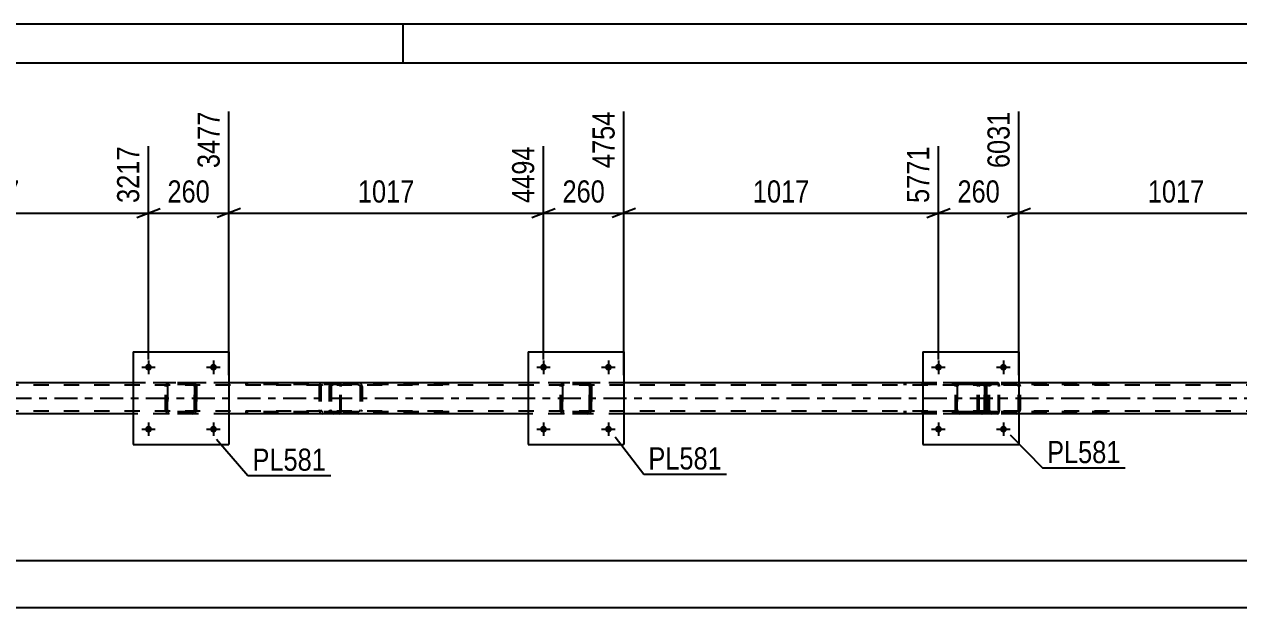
# Model space of a CAD drawing. Header units: millimetres. Extents: x 0 to 841, y 0 to 594.
# Drawn here: x 162 to 319.1, y 518.6 to 594 of the extents above; entities that cross this region are included whole.
import ezdxf

# ---------------------------------------------------------------- set-up
doc = ezdxf.new("R2010")
doc.units = ezdxf.units.MM
doc.linetypes.add('DXK_LINE_DOT2', pattern=[3.9198, 1.9599, -1.9599])
doc.linetypes.add('DXK_LINE_DOT3', pattern=[5.9187, 2.979, -0.9799, 0.9799, -0.9799])
doc.styles.add('Arial Narrow', font='ARIALN.TTF', dxfattribs={"height": 0.2})

# ---------------------------------------------------------------- blocks, each defined once
blk = doc.blocks.new('Unknown-103609051-1133')
at = {"color": 5, "linetype": 'Continuous'}
for p, q in [((841, 594), (0, 594)), ((211, 589), (211, 594)), ((836, 589), (5, 589))]:
    blk.add_line(p, q, dxfattribs=at)
blk = doc.blocks.new('Part-103609051-5555 - 5463')
at = {"color": 7, "linetype": 'DXK_LINE_DOT2'}
for p, q in [((231.34, 547.21), (231.37, 547.4)), ((231.37, 547.4), (231.34, 547.21)), ((231.34, 544.17), (231.34, 547.21)), ((231.34, 547.21), (231.34, 547.21)), ((231.34, 544.17), (231.34, 547.21)), ((231.58, 547.21), (231.6, 547.3)), ((231.6, 547.3), (231.58, 547.21)), ((231.58, 544.17), (231.58, 547.21)), ((231.58, 547.21), (231.58, 547.21)), ((231.58, 547.21), (231.58, 544.17)), ((231.6, 547.3), (231.65, 547.38)), ((231.65, 547.38), (231.6, 547.3)), ((231.63, 547.66), (231.82, 547.69)), ((231.82, 547.69), (231.63, 547.66)), ((231.65, 547.38), (231.73, 547.43)), ((231.73, 547.43), (231.65, 547.38)), ((231.82, 547.45), (231.73, 547.43)), ((234.86, 547.69), (231.82, 547.69)), ((234.86, 547.45), (231.82, 547.45)), ((234.86, 547.69), (235.04, 547.66)), ((235.04, 547.66), (234.86, 547.69)), ((234.86, 547.45), (234.95, 547.43)), ((234.95, 547.43), (235.03, 547.38)), ((235.03, 547.38), (234.95, 547.43)), ((235.03, 547.38), (235.08, 547.3)), ((235.08, 547.3), (235.03, 547.38)), ((235.08, 547.3), (235.1, 547.21)), ((235.1, 547.21), (235.08, 547.3)), ((235.1, 544.17), (235.1, 547.21)), ((235.1, 547.21), (235.1, 547.21)), ((235.1, 547.21), (235.1, 544.17)), ((235.3, 547.4), (235.34, 547.21)), ((235.34, 547.21), (235.3, 547.4)), ((235.34, 544.17), (235.34, 547.21)), ((235.34, 547.21), (235.34, 547.21)), ((235.34, 547.21), (235.34, 544.17)), ((231.34, 544.17), (231.34, 544.17)), ((231.37, 543.99), (231.34, 544.17)), ((231.34, 544.17), (231.37, 543.99)), ((231.58, 544.17), (231.58, 544.17)), ((231.6, 544.08), (231.58, 544.17)), ((231.58, 544.17), (231.6, 544.08)), ((231.65, 544), (231.6, 544.08)), ((231.6, 544.08), (231.65, 544)), ((231.82, 543.69), (231.63, 543.73)), ((231.63, 543.73), (231.82, 543.69)), ((231.73, 543.95), (231.65, 544)), ((231.65, 544), (231.73, 543.95)), ((231.82, 543.93), (231.73, 543.95)), ((234.86, 543.93), (231.82, 543.93)), ((234.86, 543.69), (231.82, 543.69)), ((234.95, 543.95), (234.86, 543.93)), ((235.04, 543.73), (234.86, 543.69)), ((234.86, 543.69), (235.04, 543.73)), ((235.03, 544), (234.95, 543.95)), ((234.95, 543.95), (235.03, 544)), ((235.08, 544.08), (235.03, 544)), ((235.03, 544), (235.08, 544.08)), ((235.1, 544.17), (235.08, 544.08)), ((235.08, 544.08), (235.1, 544.17)), ((235.1, 544.17), (235.1, 544.17)), ((235.34, 544.17), (235.3, 543.99)), ((235.3, 543.99), (235.34, 544.17)), ((235.34, 544.17), (235.34, 544.17))]:
    blk.add_line(p, q, dxfattribs=at)
at = {"color": 7, "linetype": 'DXK_LINE_DOT3'}
blk.add_line((233.34, 545.69), (233.34, 545.69), dxfattribs=at)
at = {"color": 7, "linetype": 'DXK_LINE_DOT2'}
for centre, start, end in [((231.82, 547.21), 112.5, 157.5), ((231.82, 547.21), 112.5, 157.5), ((234.86, 547.21), 22.5, 67.5), ((234.86, 547.21), 22.5, 67.5), ((231.82, 544.17), 202.5, 247.5), ((231.82, 544.17), 202.5, 247.5), ((234.86, 544.17), 292.5, 337.5), ((234.86, 544.17), 292.5, 337.5)]:
    blk.add_arc(centre, 0.48, start, end, dxfattribs=at)
blk = doc.blocks.new('Part-103609051-5639 - 5463')
at = {"color": 7, "linetype": 'DXK_LINE_DOT2'}
for p, q in [((286.6, 547.4), (286.57, 547.21)), ((286.57, 544.17), (286.57, 547.21)), ((286.82, 547.21), (286.84, 547.3)), ((286.82, 544.17), (286.82, 547.21)), ((286.84, 547.3), (286.9, 547.38)), ((287.08, 547.69), (286.88, 547.66)), ((286.9, 547.38), (286.98, 547.43)), ((286.98, 547.43), (287.08, 547.45)), ((302.06, 547.69), (287.08, 547.69)), ((302.06, 547.45), (287.08, 547.45)), ((290.51, 547.66), (290.31, 547.69)), ((290.31, 547.45), (290.41, 547.43)), ((290.41, 547.43), (290.49, 547.38)), ((290.49, 547.38), (290.55, 547.3)), ((290.55, 547.3), (290.57, 547.21)), ((290.57, 544.17), (290.57, 547.21)), ((290.79, 547.35), (290.78, 547.4)), ((290.82, 547.21), (290.79, 547.35)), ((290.82, 544.17), (290.82, 547.21)), ((286.57, 544.17), (286.6, 543.99)), ((286.84, 544.08), (286.82, 544.17)), ((286.9, 544), (286.84, 544.08)), ((286.88, 543.73), (287.08, 543.69)), ((286.98, 543.95), (286.9, 544)), ((287.08, 543.93), (286.98, 543.95)), ((302.06, 543.93), (287.08, 543.93)), ((302.06, 543.69), (287.08, 543.69)), ((290.41, 543.95), (290.31, 543.93)), ((290.31, 543.69), (290.51, 543.73)), ((290.49, 544), (290.41, 543.95)), ((290.55, 544.08), (290.49, 544)), ((290.57, 544.17), (290.55, 544.08)), ((290.78, 543.99), (290.8, 544.09)), ((290.8, 544.09), (290.82, 544.17))]:
    blk.add_line(p, q, dxfattribs=at)
for centre, start, end in [((287.06, 547.19), 110.7583, 155.6801), ((290.33, 547.19), 24.3199, 69.2417), ((287.06, 544.19), 204.3199, 249.2417)]:
    blk.add_arc(centre, 0.496, start, end, dxfattribs=at)
blk = doc.blocks.new('Bolt-103609051-5508 - 5463')
at = {"linetype": 'Continuous'}
for points in [[(178.5, 549.69, -1), (177.62, 549.69, -1)], [(186.9, 549.69, -1), (186.02, 549.69, -1)]]:
    blk.add_hatch(color=1, dxfattribs=at).paths.add_polyline_path(points)
at = {"color": 1, "linetype": 'Continuous'}
for p, q in [((178.06, 550.57), (178.06, 548.81)), ((186.46, 550.57), (186.46, 548.81)), ((177.18, 549.69), (178.94, 549.69)), ((185.58, 549.69), (187.34, 549.69))]:
    blk.add_line(p, q, dxfattribs=at)
blk = doc.blocks.new('Bolt-103609051-5509 - 5463')
at = {"linetype": 'Continuous'}
for points in [[(178.5, 541.69, -1), (177.62, 541.69, -1)], [(186.9, 541.69, -1), (186.02, 541.69, -1)]]:
    blk.add_hatch(color=1, dxfattribs=at).paths.add_polyline_path(points)
at = {"color": 1, "linetype": 'Continuous'}
for p, q in [((178.06, 542.57), (178.06, 540.81)), ((186.46, 542.57), (186.46, 540.81)), ((177.18, 541.69), (178.94, 541.69)), ((185.58, 541.69), (187.34, 541.69))]:
    blk.add_line(p, q, dxfattribs=at)
blk = doc.blocks.new('Bolt-103609051-5510 - 5463')
at = {"linetype": 'Continuous'}
for points in [[(229.58, 549.69, -1), (228.7, 549.69, -1)], [(237.98, 549.69, -1), (237.1, 549.69, -1)]]:
    blk.add_hatch(color=1, dxfattribs=at).paths.add_polyline_path(points)
at = {"color": 1, "linetype": 'Continuous'}
for p, q in [((229.14, 550.57), (229.14, 548.81)), ((237.54, 550.57), (237.54, 548.81)), ((228.26, 549.69), (230.02, 549.69)), ((236.66, 549.69), (238.42, 549.69))]:
    blk.add_line(p, q, dxfattribs=at)
blk = doc.blocks.new('Bolt-103609051-5511 - 5463')
at = {"linetype": 'Continuous'}
for points in [[(229.58, 541.69, -1), (228.7, 541.69, -1)], [(237.98, 541.69, -1), (237.1, 541.69, -1)]]:
    blk.add_hatch(color=1, dxfattribs=at).paths.add_polyline_path(points)
at = {"color": 1, "linetype": 'Continuous'}
for p, q in [((229.14, 542.57), (229.14, 540.81)), ((237.54, 542.57), (237.54, 540.81)), ((228.26, 541.69), (230.02, 541.69)), ((236.66, 541.69), (238.42, 541.69))]:
    blk.add_line(p, q, dxfattribs=at)
blk = doc.blocks.new('Bolt-103609051-5512 - 5463')
at = {"linetype": 'Continuous'}
for points in [[(280.66, 549.69, -1), (279.78, 549.69, -1)], [(289.06, 549.69, -1), (288.18, 549.69, -1)]]:
    blk.add_hatch(color=1, dxfattribs=at).paths.add_polyline_path(points)
at = {"color": 1, "linetype": 'Continuous'}
for p, q in [((280.22, 550.57), (280.22, 548.81)), ((288.62, 550.57), (288.62, 548.81)), ((279.34, 549.69), (281.1, 549.69)), ((287.74, 549.69), (289.5, 549.69))]:
    blk.add_line(p, q, dxfattribs=at)
blk = doc.blocks.new('Bolt-103609051-5513 - 5463')
at = {"linetype": 'Continuous'}
for points in [[(280.66, 541.69, -1), (279.78, 541.69, -1)], [(289.06, 541.69, -1), (288.18, 541.69, -1)]]:
    blk.add_hatch(color=1, dxfattribs=at).paths.add_polyline_path(points)
at = {"color": 1, "linetype": 'Continuous'}
for p, q in [((280.22, 542.57), (280.22, 540.81)), ((288.62, 542.57), (288.62, 540.81)), ((279.34, 541.69), (281.1, 541.69)), ((287.74, 541.69), (289.5, 541.69))]:
    blk.add_line(p, q, dxfattribs=at)
blk = doc.blocks.new('Part-103609051-5548 - 5463')
at = {"color": 2, "linetype": 'Continuous'}
for p, q in [((176.06, 551.69), (176.06, 539.69)), ((176.06, 551.69), (188.46, 551.69)), ((188.46, 551.69), (188.46, 539.69)), ((176.06, 539.69), (188.46, 539.69))]:
    blk.add_line(p, q, dxfattribs=at)
blk = doc.blocks.new('Part-103609051-5549 - 5463')
at = {"color": 7, "linetype": 'DXK_LINE_DOT2'}
for p, q in [((180.26, 547.21), (180.29, 547.4)), ((180.29, 547.4), (180.26, 547.21)), ((180.26, 544.17), (180.26, 547.21)), ((180.26, 547.21), (180.26, 547.21)), ((180.26, 544.17), (180.26, 547.21)), ((180.5, 547.21), (180.52, 547.3)), ((180.52, 547.3), (180.5, 547.21)), ((180.5, 544.17), (180.5, 547.21)), ((180.5, 547.21), (180.5, 547.21)), ((180.5, 547.21), (180.5, 544.17)), ((180.52, 547.3), (180.57, 547.38)), ((180.57, 547.38), (180.52, 547.3)), ((180.55, 547.66), (180.74, 547.69)), ((180.74, 547.69), (180.55, 547.66)), ((180.57, 547.38), (180.65, 547.43)), ((180.65, 547.43), (180.57, 547.38)), ((180.74, 547.45), (180.65, 547.43)), ((183.78, 547.69), (180.74, 547.69)), ((183.78, 547.45), (180.74, 547.45)), ((183.78, 547.69), (183.96, 547.66)), ((183.96, 547.66), (183.78, 547.69)), ((183.78, 547.45), (183.87, 547.43)), ((183.87, 547.43), (183.95, 547.38)), ((183.95, 547.38), (183.87, 547.43)), ((183.95, 547.38), (184, 547.3)), ((184, 547.3), (183.95, 547.38)), ((184, 547.3), (184.02, 547.21)), ((184.02, 547.21), (184, 547.3)), ((184.02, 544.17), (184.02, 547.21)), ((184.02, 547.21), (184.02, 547.21)), ((184.02, 547.21), (184.02, 544.17)), ((184.22, 547.4), (184.26, 547.21)), ((184.26, 547.21), (184.22, 547.4)), ((184.26, 544.17), (184.26, 547.21)), ((184.26, 547.21), (184.26, 547.21)), ((184.26, 547.21), (184.26, 544.17)), ((180.26, 544.17), (180.26, 544.17)), ((180.29, 543.99), (180.26, 544.17)), ((180.26, 544.17), (180.29, 543.99)), ((180.5, 544.17), (180.5, 544.17)), ((180.52, 544.08), (180.5, 544.17)), ((180.5, 544.17), (180.52, 544.08)), ((180.57, 544), (180.52, 544.08)), ((180.52, 544.08), (180.57, 544)), ((180.74, 543.69), (180.55, 543.73)), ((180.55, 543.73), (180.74, 543.69)), ((180.65, 543.95), (180.57, 544)), ((180.57, 544), (180.65, 543.95)), ((180.74, 543.93), (180.65, 543.95)), ((183.78, 543.93), (180.74, 543.93)), ((183.78, 543.69), (180.74, 543.69)), ((183.87, 543.95), (183.78, 543.93)), ((183.96, 543.73), (183.78, 543.69)), ((183.78, 543.69), (183.96, 543.73)), ((183.95, 544), (183.87, 543.95)), ((183.87, 543.95), (183.95, 544)), ((184, 544.08), (183.95, 544)), ((183.95, 544), (184, 544.08)), ((184.02, 544.17), (184, 544.08)), ((184, 544.08), (184.02, 544.17)), ((184.02, 544.17), (184.02, 544.17)), ((184.26, 544.17), (184.22, 543.99)), ((184.22, 543.99), (184.26, 544.17)), ((184.26, 544.17), (184.26, 544.17))]:
    blk.add_line(p, q, dxfattribs=at)
at = {"color": 7, "linetype": 'DXK_LINE_DOT3'}
blk.add_line((182.26, 545.69), (182.26, 545.69), dxfattribs=at)
at = {"color": 7, "linetype": 'DXK_LINE_DOT2'}
for centre, start, end in [((180.74, 547.21), 112.5, 157.5), ((180.74, 547.21), 112.5, 157.5), ((183.78, 547.21), 22.5, 67.5), ((183.78, 547.21), 22.5, 67.5), ((180.74, 544.17), 202.5, 247.5), ((180.74, 544.17), 202.5, 247.5), ((183.78, 544.17), 292.5, 337.5), ((183.78, 544.17), 292.5, 337.5)]:
    blk.add_arc(centre, 0.48, start, end, dxfattribs=at)
blk = doc.blocks.new('Part-103609051-5554 - 5463')
at = {"color": 2, "linetype": 'Continuous'}
for p, q in [((227.14, 551.69), (227.14, 539.69)), ((227.14, 551.69), (239.54, 551.69)), ((239.54, 551.69), (239.54, 539.69)), ((227.14, 539.69), (239.54, 539.69))]:
    blk.add_line(p, q, dxfattribs=at)
blk = doc.blocks.new('Part-103609051-5637 - 5463')
at = {"color": 7, "linetype": 'DXK_LINE_DOT2'}
for p, q in [((202.71, 547.69), (190.55, 547.69)), ((202.71, 547.45), (190.55, 547.45)), ((200.14, 547.35), (200.11, 547.21)), ((200.11, 547.21), (200.11, 544.17)), ((200.15, 547.4), (200.14, 547.35)), ((200.36, 547.21), (200.38, 547.3)), ((200.36, 547.21), (200.36, 544.17)), ((200.38, 547.3), (200.44, 547.38)), ((200.62, 547.69), (200.42, 547.66)), ((200.44, 547.38), (200.52, 547.43)), ((200.52, 547.43), (200.62, 547.45)), ((201.43, 547.45), (201.43, 547.69)), ((202.81, 547.66), (202.71, 547.69)), ((202.71, 547.45), (202.76, 547.43)), ((202.76, 547.43), (202.8, 547.38)), ((202.8, 547.38), (202.83, 547.3)), ((202.9, 547.55), (202.81, 547.66)), ((202.83, 547.3), (202.84, 547.21)), ((202.84, 544.17), (202.84, 547.21)), ((202.96, 547.4), (202.9, 547.55)), ((202.98, 547.21), (202.96, 547.4)), ((202.98, 544.17), (202.98, 547.21)), ((202.71, 543.93), (190.55, 543.93)), ((202.71, 543.69), (190.55, 543.69)), ((200.11, 544.17), (200.13, 544.09)), ((200.13, 544.09), (200.15, 543.99)), ((200.38, 544.11), (200.36, 544.17)), ((200.38, 544.08), (200.38, 544.11)), ((200.44, 544), (200.38, 544.08)), ((200.42, 543.73), (200.62, 543.69)), ((200.52, 543.95), (200.44, 544)), ((200.62, 543.93), (200.52, 543.95)), ((201.43, 543.69), (201.43, 543.93)), ((202.76, 543.95), (202.71, 543.93)), ((202.71, 543.69), (202.81, 543.73)), ((202.8, 544), (202.76, 543.95)), ((202.83, 544.08), (202.8, 544)), ((202.81, 543.73), (202.9, 543.83)), ((202.84, 544.17), (202.83, 544.08)), ((202.9, 543.83), (202.96, 543.99)), ((202.96, 543.99), (202.98, 544.17))]:
    blk.add_line(p, q, dxfattribs=at)
for centre, start, end in [((200.6, 547.2), 111.194, 156.1505), ((200.6, 544.19), 203.8495, 248.806)]:
    blk.add_arc(centre, 0.492, start, end, dxfattribs=at)
blk = doc.blocks.new('Part-103609051-5560 - 5463')
at = {"color": 2, "linetype": 'Continuous'}
for p, q in [((278.22, 551.69), (278.22, 539.69)), ((278.22, 551.69), (290.62, 551.69)), ((290.62, 551.69), (290.62, 539.69)), ((278.22, 539.69), (290.62, 539.69))]:
    blk.add_line(p, q, dxfattribs=at)
blk = doc.blocks.new('Part-103609051-5561 - 5463')
at = {"color": 7, "linetype": 'DXK_LINE_DOT2'}
for p, q in [((282.42, 547.21), (282.45, 547.4)), ((282.45, 547.4), (282.42, 547.21)), ((282.42, 544.17), (282.42, 547.21)), ((282.42, 547.21), (282.42, 547.21)), ((282.42, 544.17), (282.42, 547.21)), ((282.66, 547.21), (282.68, 547.3)), ((282.68, 547.3), (282.66, 547.21)), ((282.66, 544.17), (282.66, 547.21)), ((282.66, 547.21), (282.66, 547.21)), ((282.66, 547.21), (282.66, 544.17)), ((282.68, 547.3), (282.73, 547.38)), ((282.73, 547.38), (282.68, 547.3)), ((282.71, 547.66), (282.9, 547.69)), ((282.9, 547.69), (282.71, 547.66)), ((282.73, 547.38), (282.81, 547.43)), ((282.81, 547.43), (282.73, 547.38)), ((282.9, 547.45), (282.81, 547.43)), ((285.94, 547.69), (282.9, 547.69)), ((285.94, 547.45), (282.9, 547.45)), ((285.94, 547.69), (286.12, 547.66)), ((286.12, 547.66), (285.94, 547.69)), ((285.94, 547.45), (286.03, 547.43)), ((286.03, 547.43), (286.11, 547.38)), ((286.11, 547.38), (286.03, 547.43)), ((286.11, 547.38), (286.16, 547.3)), ((286.16, 547.3), (286.11, 547.38)), ((286.16, 547.3), (286.18, 547.21)), ((286.18, 547.21), (286.16, 547.3)), ((286.18, 544.17), (286.18, 547.21)), ((286.18, 547.21), (286.18, 547.21)), ((286.18, 547.21), (286.18, 544.17)), ((286.38, 547.4), (286.42, 547.21)), ((286.42, 547.21), (286.38, 547.4)), ((286.42, 544.17), (286.42, 547.21)), ((286.42, 547.21), (286.42, 547.21)), ((286.42, 547.21), (286.42, 544.17)), ((282.42, 544.17), (282.42, 544.17)), ((282.45, 543.99), (282.42, 544.17)), ((282.42, 544.17), (282.45, 543.99)), ((282.66, 544.17), (282.66, 544.17)), ((282.68, 544.08), (282.66, 544.17)), ((282.66, 544.17), (282.68, 544.08)), ((282.73, 544), (282.68, 544.08)), ((282.68, 544.08), (282.73, 544)), ((282.9, 543.69), (282.71, 543.73)), ((282.71, 543.73), (282.9, 543.69)), ((282.81, 543.95), (282.73, 544)), ((282.73, 544), (282.81, 543.95)), ((282.9, 543.93), (282.81, 543.95)), ((285.94, 543.93), (282.9, 543.93)), ((285.94, 543.69), (282.9, 543.69)), ((286.03, 543.95), (285.94, 543.93)), ((286.12, 543.73), (285.94, 543.69)), ((285.94, 543.69), (286.12, 543.73)), ((286.11, 544), (286.03, 543.95)), ((286.03, 543.95), (286.11, 544)), ((286.16, 544.08), (286.11, 544)), ((286.11, 544), (286.16, 544.08)), ((286.18, 544.17), (286.16, 544.08)), ((286.16, 544.08), (286.18, 544.17)), ((286.18, 544.17), (286.18, 544.17)), ((286.42, 544.17), (286.38, 543.99)), ((286.38, 543.99), (286.42, 544.17)), ((286.42, 544.17), (286.42, 544.17))]:
    blk.add_line(p, q, dxfattribs=at)
at = {"color": 7, "linetype": 'DXK_LINE_DOT3'}
blk.add_line((284.42, 545.69), (284.42, 545.69), dxfattribs=at)
at = {"color": 7, "linetype": 'DXK_LINE_DOT2'}
for centre, start, end in [((282.9, 547.21), 112.5, 157.5), ((282.9, 547.21), 112.5, 157.5), ((285.94, 547.21), 22.5, 67.5), ((285.94, 547.21), 22.5, 67.5), ((282.9, 544.17), 202.5, 247.5), ((282.9, 544.17), 202.5, 247.5), ((285.94, 544.17), 292.5, 337.5), ((285.94, 544.17), 292.5, 337.5)]:
    blk.add_arc(centre, 0.48, start, end, dxfattribs=at)
blk = doc.blocks.new('Part-103609051-5638 - 5463')
at = {"color": 7, "linetype": 'DXK_LINE_DOT2'}
for p, q in [((287.84, 547.69), (275.68, 547.69)), ((287.84, 547.45), (275.68, 547.45)), ((285.29, 547.4), (285.25, 547.21)), ((285.25, 544.17), (285.25, 547.21)), ((285.5, 547.21), (285.52, 547.3)), ((285.5, 544.17), (285.5, 547.21)), ((285.52, 547.3), (285.57, 547.38)), ((285.75, 547.69), (285.56, 547.66)), ((285.57, 547.38), (285.65, 547.43)), ((285.65, 547.43), (285.75, 547.45)), ((286.57, 547.45), (286.57, 547.69)), ((287.95, 547.66), (287.84, 547.69)), ((287.84, 547.45), (287.89, 547.43)), ((287.89, 547.43), (287.94, 547.38)), ((287.94, 547.38), (287.97, 547.3)), ((288.03, 547.55), (287.95, 547.66)), ((287.97, 547.3), (287.98, 547.21)), ((287.98, 544.17), (287.98, 547.21)), ((288.09, 547.4), (288.03, 547.55)), ((288.11, 547.21), (288.09, 547.4)), ((288.11, 544.17), (288.11, 547.21)), ((287.84, 543.93), (275.68, 543.93)), ((287.84, 543.69), (275.68, 543.69)), ((285.25, 544.17), (285.29, 543.99)), ((285.52, 544.08), (285.5, 544.17)), ((285.57, 544), (285.52, 544.08)), ((285.56, 543.73), (285.75, 543.69)), ((285.65, 543.95), (285.57, 544)), ((285.75, 543.93), (285.65, 543.95)), ((286.57, 543.69), (286.57, 543.93)), ((287.89, 543.95), (287.84, 543.93)), ((287.84, 543.69), (287.95, 543.73)), ((287.94, 544), (287.89, 543.95)), ((287.97, 544.08), (287.94, 544)), ((287.95, 543.73), (288.03, 543.83)), ((287.98, 544.17), (287.97, 544.08)), ((288.03, 543.83), (288.09, 543.99)), ((288.09, 543.99), (288.11, 544.17))]:
    blk.add_line(p, q, dxfattribs=at)
for centre, start, end in [((285.74, 547.2), 111.194, 156.1505), ((285.74, 544.19), 203.8495, 248.806)]:
    blk.add_arc(centre, 0.492, start, end, dxfattribs=at)
blk = doc.blocks.new('Part-103609051-5650 - 5463')
at = {"color": 7, "linetype": 'DXK_LINE_DOT2'}
for p, q in [((201.46, 547.35), (201.43, 547.21)), ((201.43, 547.21), (201.43, 544.17)), ((201.47, 547.4), (201.46, 547.35)), ((201.69, 547.21), (201.71, 547.3)), ((201.69, 547.21), (201.69, 544.17)), ((201.71, 547.3), (201.76, 547.38)), ((201.94, 547.69), (201.75, 547.66)), ((201.76, 547.38), (201.84, 547.43)), ((201.84, 547.43), (201.94, 547.45)), ((216.93, 547.69), (201.94, 547.69)), ((216.93, 547.45), (201.94, 547.45)), ((205.37, 547.66), (205.18, 547.69)), ((205.18, 547.45), (205.27, 547.43)), ((205.27, 547.43), (205.36, 547.38)), ((205.36, 547.38), (205.41, 547.3)), ((205.41, 547.3), (205.43, 547.21)), ((205.43, 547.21), (205.43, 544.17)), ((205.66, 547.35), (205.65, 547.4)), ((205.69, 547.21), (205.66, 547.35)), ((205.69, 547.21), (205.69, 544.17)), ((201.43, 544.17), (201.45, 544.09)), ((201.45, 544.09), (201.47, 543.99)), ((201.7, 544.11), (201.69, 544.17)), ((201.71, 544.08), (201.7, 544.11)), ((201.76, 544), (201.71, 544.08)), ((201.75, 543.73), (201.94, 543.69)), ((201.84, 543.95), (201.76, 544)), ((201.94, 543.93), (201.84, 543.95)), ((216.93, 543.93), (201.94, 543.93)), ((216.93, 543.69), (201.94, 543.69)), ((205.27, 543.95), (205.18, 543.93)), ((205.18, 543.69), (205.37, 543.73)), ((205.36, 544), (205.27, 543.95)), ((205.41, 544.08), (205.36, 544)), ((205.41, 544.08), (205.42, 544.11)), ((205.42, 544.11), (205.43, 544.17)), ((205.65, 543.99), (205.67, 544.09)), ((205.67, 544.09), (205.69, 544.17))]:
    blk.add_line(p, q, dxfattribs=at)
for centre, start, end in [((201.92, 547.19), 110.7583, 155.6801), ((205.2, 547.19), 24.3199, 69.2417), ((201.92, 544.19), 204.3199, 249.2417)]:
    blk.add_arc(centre, 0.496, start, end, dxfattribs=at)
blk = doc.blocks.new('Part-103609051-5702 - 5463')
at = {"color": 7, "linetype": 'DXK_LINE_DOT2'}
for p, q in [((608.1, 547.37), (106.7, 547.37)), ((597.1, 547.69), (176.06, 547.69)), ((188.46, 547.69), (176.06, 547.69)), ((239.54, 547.69), (227.14, 547.69)), ((290.62, 547.69), (278.22, 547.69)), ((608.1, 544.01), (106.7, 544.01)), ((188.46, 543.69), (176.06, 543.69)), ((239.54, 543.69), (227.14, 543.69)), ((290.62, 543.69), (278.22, 543.69))]:
    blk.add_line(p, q, dxfattribs=at)
at = {"color": 2, "linetype": 'Continuous'}
for p, q in [((176.06, 547.69), (137.38, 547.69)), ((227.14, 547.69), (188.46, 547.69)), ((278.22, 547.69), (239.54, 547.69)), ((329.3, 547.69), (290.62, 547.69)), ((176.06, 543.69), (137.38, 543.69)), ((227.14, 543.69), (188.46, 543.69)), ((278.22, 543.69), (239.54, 543.69)), ((329.3, 543.69), (290.62, 543.69))]:
    blk.add_line(p, q, dxfattribs=at)
at = {"color": 7, "linetype": 'DXK_LINE_DOT3'}
blk.add_line((106.7, 545.69), (608.1, 545.69), dxfattribs=at)
blk = doc.blocks.new('StraightDimension-103609051-14810 - 5463')
at = {"color": 7, "linetype": 'Continuous'}
for p, q in [((188.46, 548.69), (188.46, 582.74)), ((178.06, 550.69), (178.06, 578.24)), ((176.56, 569.02), (179.56, 570.22)), ((189.96, 570.22), (186.96, 569.02)), ((178.06, 569.62), (188.46, 569.62))]:
    blk.add_line(p, q, dxfattribs=at)
at = {"color": 0}
blk.add_wipeout([(186.6, 570.37), (186.6, 574.57), (179.91, 574.57), (179.91, 570.37)], dxfattribs=at)
at = {"color": 3, "style": 'Arial Narrow'}
blk.add_text('260', height=2.863, dxfattribs=at).set_placement((180.51, 570.97))
at = {"color": 0, "linetype": 'Continuous'}
blk.add_wipeout([(187.86, 583.34), (183.66, 583.34), (183.66, 574.82), (187.86, 574.82)], dxfattribs=at)
at = {"color": 3, "linetype": 'Continuous', "style": 'Arial Narrow'}
blk.add_text('3477', height=2.863, rotation=90.0002, dxfattribs=at).set_placement((187.26, 575.42))
blk = doc.blocks.new('StraightDimension-103609051-6337 - 5463')
at = {"color": 7, "linetype": 'Continuous'}
blk.add_line((64.78, 518.63), (771.24, 518.63), dxfattribs=at)
blk = doc.blocks.new('StraightDimension-103609051-14807 - 5463')
at = {"color": 7, "linetype": 'Continuous'}
for p, q in [((239.54, 548.69), (239.54, 582.74)), ((280.22, 550.69), (280.22, 578.24)), ((241.04, 570.22), (238.04, 569.02)), ((278.72, 569.02), (281.72, 570.22)), ((239.54, 569.62), (280.22, 569.62))]:
    blk.add_line(p, q, dxfattribs=at)
at = {"color": 0, "linetype": 'Continuous'}
blk.add_wipeout([(279.62, 578.84), (275.42, 578.84), (275.42, 570.32), (279.62, 570.32)], dxfattribs=at)
at = {"color": 0}
blk.add_wipeout([(264.13, 570.37), (264.13, 574.57), (255.62, 574.57), (255.62, 570.37)], dxfattribs=at)
at = {"color": 3, "linetype": 'Continuous', "style": 'Arial Narrow'}
blk.add_text('5771', height=2.863, rotation=90.0002, dxfattribs=at).set_placement((279.02, 570.92))
at = {"color": 3, "style": 'Arial Narrow'}
blk.add_text('1017', height=2.863, dxfattribs=at).set_placement((256.22, 570.97))
blk = doc.blocks.new('StraightDimension-103609051-6400 - 5463')
at = {"color": 7, "linetype": 'Continuous'}
blk.add_line((64.78, 524.72), (714.71, 524.72), dxfattribs=at)
blk = doc.blocks.new('StraightDimension-103609051-14805 - 5463')
at = {"color": 7, "linetype": 'Continuous'}
for p, q in [((290.62, 548.69), (290.62, 582.74)), ((331.3, 550.69), (331.3, 578.24)), ((292.12, 570.22), (289.12, 569.02)), ((329.8, 569.02), (332.8, 570.22)), ((290.62, 569.62), (331.3, 569.62))]:
    blk.add_line(p, q, dxfattribs=at)
at = {"color": 0, "linetype": 'Continuous'}
blk.add_wipeout([(330.7, 578.84), (326.5, 578.84), (326.5, 570.32), (330.7, 570.32)], dxfattribs=at)
at = {"color": 0}
blk.add_wipeout([(315.21, 570.37), (315.21, 574.57), (306.7, 574.57), (306.7, 570.37)], dxfattribs=at)
at = {"color": 3, "linetype": 'Continuous', "style": 'Arial Narrow'}
blk.add_text('7048', height=2.863, rotation=90.0002, dxfattribs=at).set_placement((330.1, 570.92))
at = {"color": 3, "style": 'Arial Narrow'}
blk.add_text('1017', height=2.863, dxfattribs=at).set_placement((307.3, 570.97))
blk = doc.blocks.new('StraightDimension-103609051-14806 - 5463')
at = {"color": 7, "linetype": 'Continuous'}
for p, q in [((290.62, 548.69), (290.62, 582.74)), ((280.22, 550.69), (280.22, 578.24)), ((278.72, 569.02), (281.72, 570.22)), ((292.12, 570.22), (289.12, 569.02)), ((280.22, 569.62), (290.62, 569.62))]:
    blk.add_line(p, q, dxfattribs=at)
at = {"color": 0}
blk.add_wipeout([(288.76, 570.37), (288.76, 574.57), (282.08, 574.57), (282.08, 570.37)], dxfattribs=at)
at = {"color": 3, "style": 'Arial Narrow'}
blk.add_text('260', height=2.863, dxfattribs=at).set_placement((282.68, 570.97))
at = {"color": 0, "linetype": 'Continuous'}
blk.add_wipeout([(290.02, 583.34), (285.82, 583.34), (285.82, 574.82), (290.02, 574.82)], dxfattribs=at)
at = {"color": 3, "linetype": 'Continuous', "style": 'Arial Narrow'}
blk.add_text('6031', height=2.863, rotation=90.0002, dxfattribs=at).set_placement((289.42, 575.42))
blk = doc.blocks.new('StraightDimension-103609051-14808 - 5463')
at = {"color": 7, "linetype": 'Continuous'}
for p, q in [((239.54, 548.69), (239.54, 582.74)), ((229.14, 550.69), (229.14, 578.24)), ((227.64, 569.02), (230.64, 570.22)), ((241.04, 570.22), (238.04, 569.02)), ((229.14, 569.62), (239.54, 569.62))]:
    blk.add_line(p, q, dxfattribs=at)
at = {"color": 0}
blk.add_wipeout([(237.68, 570.37), (237.68, 574.57), (231, 574.57), (231, 570.37)], dxfattribs=at)
at = {"color": 3, "style": 'Arial Narrow'}
blk.add_text('260', height=2.863, dxfattribs=at).set_placement((231.6, 570.97))
at = {"color": 0, "linetype": 'Continuous'}
blk.add_wipeout([(238.94, 583.34), (234.74, 583.34), (234.74, 574.82), (238.94, 574.82)], dxfattribs=at)
at = {"color": 3, "linetype": 'Continuous', "style": 'Arial Narrow'}
blk.add_text('4754', height=2.863, rotation=90.0002, dxfattribs=at).set_placement((238.34, 575.42))
blk = doc.blocks.new('StraightDimension-103609051-14809 - 5463')
at = {"color": 7, "linetype": 'Continuous'}
for p, q in [((188.46, 548.69), (188.46, 582.74)), ((229.14, 550.69), (229.14, 578.24)), ((189.96, 570.22), (186.96, 569.02)), ((227.64, 569.02), (230.64, 570.22)), ((188.46, 569.62), (229.14, 569.62))]:
    blk.add_line(p, q, dxfattribs=at)
at = {"color": 0, "linetype": 'Continuous'}
blk.add_wipeout([(228.54, 578.84), (224.34, 578.84), (224.34, 570.32), (228.54, 570.32)], dxfattribs=at)
at = {"color": 0}
blk.add_wipeout([(213.05, 570.37), (213.05, 574.57), (204.54, 574.57), (204.54, 570.37)], dxfattribs=at)
at = {"color": 3, "linetype": 'Continuous', "style": 'Arial Narrow'}
blk.add_text('4494', height=2.863, rotation=90.0002, dxfattribs=at).set_placement((227.94, 570.92))
at = {"color": 3, "style": 'Arial Narrow'}
blk.add_text('1017', height=2.863, dxfattribs=at).set_placement((205.14, 570.97))
blk = doc.blocks.new('StraightDimension-103609051-14811 - 5463')
at = {"color": 7, "linetype": 'Continuous'}
for p, q in [((137.38, 548.69), (137.38, 582.74)), ((178.06, 550.69), (178.06, 578.24)), ((138.88, 570.22), (135.88, 569.02)), ((176.56, 569.02), (179.56, 570.22)), ((137.38, 569.62), (178.06, 569.62))]:
    blk.add_line(p, q, dxfattribs=at)
at = {"color": 0, "linetype": 'Continuous'}
blk.add_wipeout([(177.46, 578.84), (173.26, 578.84), (173.26, 570.32), (177.46, 570.32)], dxfattribs=at)
at = {"color": 0}
blk.add_wipeout([(161.97, 570.37), (161.97, 574.57), (153.46, 574.57), (153.46, 570.37)], dxfattribs=at)
at = {"color": 3, "linetype": 'Continuous', "style": 'Arial Narrow'}
blk.add_text('3217', height=2.863, rotation=90.0002, dxfattribs=at).set_placement((176.86, 570.92))
at = {"color": 3, "style": 'Arial Narrow'}
blk.add_text('1017', height=2.863, dxfattribs=at).set_placement((154.06, 570.97))
blk = doc.blocks.new('Mark-103609051-5544 - 5463')
at = {"color": 0}
blk.add_wipeout([(201.02, 536.32), (201.02, 539.32), (191.51, 539.32), (191.51, 536.32)], dxfattribs=at)
blk.add_wipeout([(201.02, 536.32), (201.02, 539.32), (191.51, 539.32), (191.51, 536.32)], dxfattribs=at)
at = {"color": 30, "linetype": 'Continuous'}
for p, q in [((186.86, 540.42), (190.91, 535.72)), ((190.91, 535.72), (201.62, 535.72))]:
    blk.add_line(p, q, dxfattribs=at)
at = {"color": 3, "style": 'Arial Narrow'}
blk.add_text('PL581', height=2.863, dxfattribs=at).set_placement((191.51, 536.32))
blk = doc.blocks.new('Mark-103609051-5550 - 5463')
at = {"color": 0}
blk.add_wipeout([(252.22, 536.48), (252.22, 539.48), (242.71, 539.48), (242.71, 536.48)], dxfattribs=at)
blk.add_wipeout([(252.22, 536.48), (252.22, 539.48), (242.71, 539.48), (242.71, 536.48)], dxfattribs=at)
at = {"color": 30, "linetype": 'Continuous'}
for p, q in [((238.43, 540.72), (242.11, 535.88)), ((242.11, 535.88), (252.82, 535.88))]:
    blk.add_line(p, q, dxfattribs=at)
at = {"color": 3, "style": 'Arial Narrow'}
blk.add_text('PL581', height=2.863, dxfattribs=at).set_placement((242.71, 536.48))
blk = doc.blocks.new('Mark-103609051-5556 - 5463')
at = {"color": 0}
blk.add_wipeout([(303.77, 537.3), (303.77, 540.3), (294.27, 540.3), (294.27, 537.3)], dxfattribs=at)
blk.add_wipeout([(303.77, 537.3), (303.77, 540.3), (294.27, 540.3), (294.27, 537.3)], dxfattribs=at)
at = {"color": 30, "linetype": 'Continuous'}
for p, q in [((289.49, 540.94), (293.67, 536.7)), ((293.67, 536.7), (304.37, 536.7))]:
    blk.add_line(p, q, dxfattribs=at)
at = {"color": 3, "style": 'Arial Narrow'}
blk.add_text('PL581', height=2.863, dxfattribs=at).set_placement((294.27, 537.3))

msp = doc.modelspace()

# ---------------------------------------------------------------- block references
for name in ['Unknown-103609051-1133', 'Part-103609051-5548 - 5463', 'Part-103609051-5554 - 5463', 'Part-103609051-5560 - 5463', 'Bolt-103609051-5508 - 5463', 'Bolt-103609051-5510 - 5463', 'Bolt-103609051-5512 - 5463', 'Part-103609051-5702 - 5463', 'Part-103609051-5549 - 5463', 'Part-103609051-5637 - 5463', 'Part-103609051-5650 - 5463', 'Part-103609051-5555 - 5463', 'Part-103609051-5638 - 5463', 'Part-103609051-5561 - 5463', 'Part-103609051-5639 - 5463', 'Bolt-103609051-5509 - 5463', 'Bolt-103609051-5511 - 5463', 'Bolt-103609051-5513 - 5463']:
    msp.add_blockref(name, (0, 0))

# ---------------------------------------------------------------- next in the draw order: block references
for name in ['StraightDimension-103609051-14810 - 5463', 'StraightDimension-103609051-14807 - 5463', 'StraightDimension-103609051-14805 - 5463', 'StraightDimension-103609051-6337 - 5463']:
    msp.add_blockref(name, (0, 0))

# ---------------------------------------------------------------- next in the draw order: block references
for name in ['StraightDimension-103609051-14811 - 5463', 'StraightDimension-103609051-14808 - 5463', 'StraightDimension-103609051-14806 - 5463', 'StraightDimension-103609051-6400 - 5463']:
    msp.add_blockref(name, (0, 0))

# ---------------------------------------------------------------- next in the draw order: block references
for name in ['StraightDimension-103609051-14809 - 5463', 'Mark-103609051-5544 - 5463', 'Mark-103609051-5550 - 5463', 'Mark-103609051-5556 - 5463']:
    msp.add_blockref(name, (0, 0))

doc.saveas('drawing.dxf')
